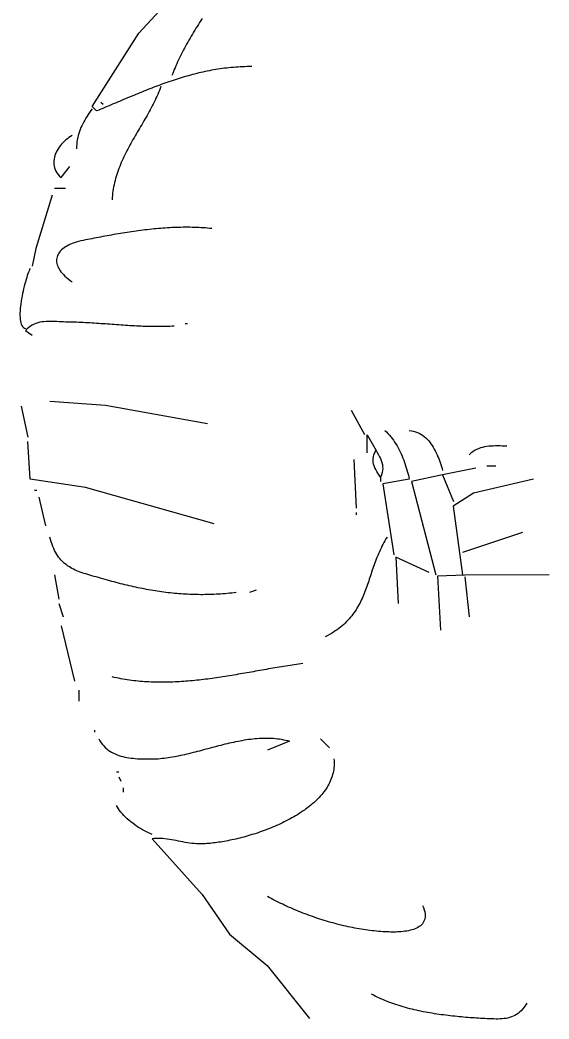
# Model space of a CAD drawing. Header units: millimetres. Extents: x 0 to 171, y 0 to 100.
# Drawn here: x 35.08 to 54.86, y 20.41 to 57.75 of the extents above; entities that cross this region are included whole.
import ezdxf

# ---------------------------------------------------------------- set-up
doc = ezdxf.new("R2010")
doc.units = ezdxf.units.MM
doc.layers.add('Gravur', color=7, linetype='CONTINUOUS')

msp = doc.modelspace()

# ---------------------------------------------------------------- linework, layer by layer
at = {"layer": 'Gravur'}
for points in [[(43.747, 56.011), (43.659, 56.011), (43.572, 56.009), (43.485, 56.007), (43.399, 56.004), (43.313, 56), (43.228, 55.995), (43.143, 55.989), (43.059, 55.982), (42.975, 55.975), (42.892, 55.966), (42.809, 55.957), (42.726, 55.947), (42.644, 55.937), (42.562, 55.925), (42.481, 55.913), (42.4, 55.9), (42.319, 55.887), (42.239, 55.872), (42.159, 55.857), (42.079, 55.841), (42, 55.825), (41.921, 55.808), (41.842, 55.79), (41.763, 55.772), (41.685, 55.753), (41.607, 55.733), (41.529, 55.713), (41.452, 55.693), (41.375, 55.671), (41.298, 55.649), (41.221, 55.627), (41.144, 55.604), (41.067, 55.581), (40.991, 55.557), (40.915, 55.533), (40.839, 55.508), (40.763, 55.483), (40.687, 55.457), (40.611, 55.431), (40.536, 55.404), (40.46, 55.377), (40.385, 55.35), (40.309, 55.322), (40.234, 55.294), (40.159, 55.266), (40.083, 55.237), (40.008, 55.208), (39.933, 55.178), (39.858, 55.149), (39.782, 55.119), (39.707, 55.089), (39.632, 55.058), (39.556, 55.028), (39.481, 54.997), (39.405, 54.965), (39.33, 54.934), (39.254, 54.903), (39.178, 54.871), (39.102, 54.839), (39.026, 54.807), (38.95, 54.775), (38.873, 54.743), (38.797, 54.711), (38.72, 54.678), (38.643, 54.646), (38.566, 54.613), (38.489, 54.581), (38.411, 54.548), (38.333, 54.515), (38.255, 54.483), (38.177, 54.45), (38.099, 54.417), (38.02, 54.385), (37.941, 54.352), (37.775, 54.518), (39.516, 57.255), (40.595, 58.417)], [(41.889, 57.806), (41.842, 57.733), (41.795, 57.66), (41.749, 57.587), (41.703, 57.514), (41.657, 57.441), (41.612, 57.368), (41.567, 57.294), (41.523, 57.221), (41.479, 57.147), (41.436, 57.074), (41.394, 57), (41.352, 56.926), (41.31, 56.853), (41.27, 56.779), (41.23, 56.705), (41.19, 56.631), (41.152, 56.558), (41.114, 56.484), (41.077, 56.41), (41.041, 56.337), (41.006, 56.263), (40.972, 56.19), (40.939, 56.117), (40.906, 56.043), (40.875, 55.97), (40.845, 55.897), (40.816, 55.824), (40.788, 55.752), (40.761, 55.679)], [(40.346, 55.265), (40.318, 55.19), (40.289, 55.117), (40.259, 55.043), (40.228, 54.97), (40.196, 54.898), (40.163, 54.825), (40.129, 54.753), (40.094, 54.682), (40.058, 54.61), (40.022, 54.539), (39.985, 54.468), (39.947, 54.398), (39.908, 54.327), (39.87, 54.257), (39.83, 54.187), (39.791, 54.117), (39.75, 54.047), (39.71, 53.977), (39.669, 53.907), (39.629, 53.837), (39.588, 53.768), (39.547, 53.698), (39.506, 53.629), (39.465, 53.559), (39.424, 53.489), (39.384, 53.419), (39.343, 53.35), (39.303, 53.28), (39.264, 53.21), (39.224, 53.139), (39.185, 53.069), (39.147, 52.998), (39.109, 52.928), (39.072, 52.857), (39.036, 52.785), (39, 52.714), (38.965, 52.642), (38.931, 52.57), (38.898, 52.498), (38.866, 52.425), (38.835, 52.352), (38.805, 52.278), (38.776, 52.204), (38.749, 52.13), (38.722, 52.055), (38.697, 51.98), (38.674, 51.904), (38.651, 51.828), (38.631, 51.752), (38.611, 51.674), (38.594, 51.596), (38.578, 51.518), (38.564, 51.439), (38.552, 51.359), (38.541, 51.279), (38.532, 51.198), (38.526, 51.116), (38.521, 51.034)], [(38.106, 54.684), (38.189, 54.601)], [(37.775, 54.435), (37.726, 54.364), (37.678, 54.293), (37.631, 54.223), (37.587, 54.153), (37.543, 54.083), (37.502, 54.013), (37.463, 53.943), (37.425, 53.873), (37.39, 53.802), (37.357, 53.731), (37.327, 53.658), (37.3, 53.585), (37.275, 53.51), (37.253, 53.434), (37.235, 53.357), (37.22, 53.278), (37.208, 53.197), (37.199, 53.114), (37.195, 53.029), (37.194, 52.942)], [(37.028, 53.44), (36.967, 53.401), (36.907, 53.36), (36.848, 53.315), (36.792, 53.268), (36.737, 53.218), (36.685, 53.166), (36.635, 53.112), (36.589, 53.055), (36.545, 52.997), (36.505, 52.938), (36.469, 52.876), (36.436, 52.814), (36.408, 52.751), (36.385, 52.686), (36.366, 52.622), (36.352, 52.556), (36.344, 52.491), (36.341, 52.425), (36.344, 52.36), (36.353, 52.294), (36.369, 52.23), (36.392, 52.166), (36.421, 52.103), (36.457, 52.041), (36.502, 51.98), (36.553, 51.921), (36.613, 51.864), (36.945, 52.278)], [(36.282, 51.2), (35.667, 49.209), (35.535, 48.546)], [(36.779, 51.449), (36.364, 51.449)], [(42.254, 49.956), (42.172, 49.964), (42.091, 49.972), (42.009, 49.978), (41.927, 49.984), (41.844, 49.989), (41.762, 49.993), (41.679, 49.997), (41.596, 50), (41.513, 50.002), (41.43, 50.003), (41.347, 50.004), (41.264, 50.004), (41.18, 50.003), (41.097, 50.002), (41.013, 50), (40.929, 49.997), (40.845, 49.994), (40.761, 49.99), (40.677, 49.986), (40.593, 49.981), (40.509, 49.976), (40.425, 49.97), (40.341, 49.963), (40.257, 49.956), (40.173, 49.948), (40.089, 49.94), (40.004, 49.932), (39.92, 49.923), (39.836, 49.913), (39.752, 49.904), (39.668, 49.893), (39.584, 49.883), (39.5, 49.872), (39.416, 49.86), (39.332, 49.849), (39.248, 49.837), (39.165, 49.824), (39.081, 49.812), (38.998, 49.799), (38.914, 49.785), (38.831, 49.772), (38.748, 49.758), (38.665, 49.744), (38.582, 49.73), (38.499, 49.715), (38.417, 49.701), (38.335, 49.686), (38.252, 49.671), (38.17, 49.656), (38.089, 49.64), (38.007, 49.625), (37.926, 49.61), (37.845, 49.594), (37.764, 49.578), (37.683, 49.563), (37.603, 49.547), (37.523, 49.531), (37.443, 49.515), (37.352, 49.496), (37.266, 49.474), (37.183, 49.45), (37.105, 49.425), (37.03, 49.397), (36.96, 49.368), (36.895, 49.337), (36.833, 49.304), (36.776, 49.27), (36.723, 49.234), (36.675, 49.197), (36.631, 49.158), (36.592, 49.118), (36.557, 49.076), (36.527, 49.034), (36.502, 48.99), (36.481, 48.945), (36.465, 48.899), (36.453, 48.852), (36.447, 48.804), (36.445, 48.755), (36.448, 48.705), (36.456, 48.655), (36.469, 48.604), (36.487, 48.553), (36.51, 48.501), (36.539, 48.448), (36.572, 48.395), (36.61, 48.342), (36.654, 48.288), (36.703, 48.235), (36.757, 48.181), (36.817, 48.127), (36.882, 48.073), (36.952, 48.019), (37.028, 47.965)], [(35.452, 48.463), (35.434, 48.424), (35.414, 48.377), (35.394, 48.323), (35.372, 48.263), (35.35, 48.197), (35.327, 48.126), (35.304, 48.049), (35.281, 47.969), (35.258, 47.885), (35.235, 47.798), (35.213, 47.708), (35.192, 47.616), (35.172, 47.523), (35.154, 47.429), (35.136, 47.335), (35.121, 47.241), (35.107, 47.147), (35.096, 47.055), (35.087, 46.965), (35.08, 46.878), (35.077, 46.793), (35.076, 46.712), (35.079, 46.635), (35.085, 46.563), (35.095, 46.497), (35.109, 46.436), (35.127, 46.381), (35.149, 46.333), (35.176, 46.293), (35.207, 46.261), (35.244, 46.237), (35.286, 46.223)], [(40.844, 46.306), (40.762, 46.302), (40.68, 46.298), (40.598, 46.295), (40.515, 46.293), (40.433, 46.291), (40.351, 46.29), (40.268, 46.29), (40.185, 46.29), (40.103, 46.29), (40.02, 46.291), (39.937, 46.293), (39.854, 46.295), (39.771, 46.298), (39.688, 46.301), (39.605, 46.304), (39.522, 46.308), (39.439, 46.312), (39.355, 46.316), (39.272, 46.321), (39.189, 46.326), (39.105, 46.331), (39.022, 46.336), (38.939, 46.342), (38.855, 46.347), (38.772, 46.353), (38.688, 46.359), (38.605, 46.365), (38.522, 46.371), (38.438, 46.377), (38.355, 46.383), (38.271, 46.389), (38.188, 46.395), (38.105, 46.401), (38.022, 46.406), (37.938, 46.412), (37.855, 46.417), (37.772, 46.423), (37.689, 46.428), (37.606, 46.432), (37.523, 46.437), (37.44, 46.441), (37.357, 46.445), (37.275, 46.449), (37.192, 46.452), (37.109, 46.455), (37.027, 46.457), (36.944, 46.459), (36.862, 46.46), (36.782, 46.462), (36.701, 46.466), (36.62, 46.47), (36.538, 46.474), (36.456, 46.479), (36.374, 46.483), (36.293, 46.485), (36.211, 46.486), (36.131, 46.486), (36.051, 46.482), (35.972, 46.476), (35.895, 46.466), (35.819, 46.452), (35.744, 46.433), (35.672, 46.41), (35.601, 46.381), (35.533, 46.347), (35.467, 46.306), (35.404, 46.258), (35.344, 46.203), (35.286, 46.14), (35.535, 45.974)], [(41.341, 46.389), (41.258, 46.389)], [(35.12, 43.32), (35.369, 42.159)], [(42.088, 42.656), (38.272, 43.346), (36.199, 43.486)], [(47.977, 42.242), (47.48, 43.154)], [(48.06, 41.578), (48.06, 42.242), (48.392, 41.661)], [(48.724, 42.407), (48.782, 42.354), (48.838, 42.298), (48.892, 42.239), (48.944, 42.177), (48.994, 42.113), (49.043, 42.046), (49.089, 41.978), (49.134, 41.907), (49.177, 41.835), (49.219, 41.761), (49.258, 41.685), (49.296, 41.609), (49.332, 41.531), (49.367, 41.452), (49.399, 41.373), (49.43, 41.293), (49.46, 41.213), (49.487, 41.133), (49.513, 41.053), (49.538, 40.973), (49.561, 40.893), (49.582, 40.814), (49.602, 40.736), (49.62, 40.659), (49.636, 40.583), (48.641, 40.417), (49.056, 37.762)], [(49.636, 42.407), (49.718, 42.398), (49.796, 42.383), (49.87, 42.363), (49.941, 42.337), (50.009, 42.306), (50.074, 42.27), (50.136, 42.23), (50.194, 42.186), (50.25, 42.138), (50.304, 42.087), (50.354, 42.031), (50.402, 41.973), (50.448, 41.912), (50.491, 41.849), (50.532, 41.783), (50.571, 41.715), (50.608, 41.646), (50.642, 41.575), (50.675, 41.503), (50.706, 41.429), (50.736, 41.356), (50.763, 41.282), (50.789, 41.207), (50.814, 41.133), (50.837, 41.059), (50.86, 40.986), (50.881, 40.914)], [(42.337, 38.924), (37.526, 40.279), (35.452, 40.583), (35.369, 41.993)], [(53.286, 41.827), (53.2, 41.827), (53.114, 41.828), (53.029, 41.829), (52.944, 41.83), (52.86, 41.83), (52.777, 41.828), (52.695, 41.824), (52.614, 41.817), (52.534, 41.808), (52.455, 41.795), (52.377, 41.777), (52.301, 41.755), (52.226, 41.728), (52.152, 41.695), (52.081, 41.656), (52.011, 41.61), (51.942, 41.556), (51.876, 41.495)], [(48.558, 40.665), (48.508, 40.739), (48.461, 40.811), (48.418, 40.88), (48.38, 40.948), (48.347, 41.016), (48.319, 41.083), (48.299, 41.15), (48.285, 41.217), (48.28, 41.286), (48.282, 41.356), (48.295, 41.428), (48.316, 41.503), (48.349, 41.58), (48.392, 41.661), (48.438, 41.581), (48.482, 41.504), (48.521, 41.429), (48.557, 41.356), (48.587, 41.283), (48.612, 41.211), (48.63, 41.139), (48.64, 41.066), (48.643, 40.991), (48.637, 40.915), (48.621, 40.835), (48.595, 40.752), (48.558, 40.665), (48.558, 40.5)], [(47.563, 41.329), (47.646, 39.504)], [(52.871, 41.08), (52.54, 41.08)], [(50.881, 40.748), (49.719, 40.5), (50.632, 37.016)], [(52.125, 40.997), (50.881, 40.748), (51.295, 39.753)], [(54.282, 40.583), (52.042, 40.061), (51.277, 39.578), (51.627, 37.016)], [(35.701, 40.168), (35.618, 40.168)], [(35.784, 39.919), (36.033, 38.841)], [(47.646, 39.338), (47.646, 39.255)], [(53.867, 38.592), (51.627, 37.845)], [(43.166, 36.352), (43.082, 36.342), (42.998, 36.332), (42.914, 36.323), (42.83, 36.315), (42.746, 36.308), (42.663, 36.301), (42.579, 36.295), (42.496, 36.29), (42.413, 36.285), (42.33, 36.281), (42.247, 36.278), (42.164, 36.275), (42.082, 36.273), (42, 36.272), (41.917, 36.271), (41.835, 36.271), (41.753, 36.272), (41.671, 36.273), (41.589, 36.275), (41.508, 36.278), (41.426, 36.281), (41.345, 36.285), (41.263, 36.289), (41.182, 36.294), (41.101, 36.3), (41.019, 36.306), (40.938, 36.313), (40.857, 36.321), (40.776, 36.329), (40.695, 36.337), (40.614, 36.346), (40.534, 36.356), (40.453, 36.366), (40.372, 36.377), (40.291, 36.389), (40.211, 36.401), (40.13, 36.413), (40.05, 36.426), (39.969, 36.44), (39.888, 36.454), (39.808, 36.469), (39.727, 36.484), (39.647, 36.499), (39.566, 36.515), (39.486, 36.532), (39.405, 36.549), (39.325, 36.567), (39.244, 36.585), (39.163, 36.603), (39.083, 36.623), (39.002, 36.642), (38.921, 36.662), (38.841, 36.682), (38.76, 36.703), (38.679, 36.725), (38.598, 36.746), (38.517, 36.769), (38.436, 36.791), (38.355, 36.814), (38.266, 36.84), (38.179, 36.864), (38.093, 36.888), (38.009, 36.911), (37.927, 36.933), (37.846, 36.955), (37.767, 36.977), (37.691, 36.999), (37.615, 37.021), (37.542, 37.044), (37.47, 37.067), (37.4, 37.09), (37.332, 37.114), (37.266, 37.139), (37.201, 37.166), (37.138, 37.193), (37.077, 37.222), (37.018, 37.252), (36.96, 37.285), (36.904, 37.319), (36.85, 37.355), (36.798, 37.393), (36.747, 37.433), (36.698, 37.476), (36.651, 37.522), (36.606, 37.57), (36.562, 37.622), (36.52, 37.676), (36.48, 37.734), (36.442, 37.795), (36.405, 37.86), (36.371, 37.928), (36.337, 38), (36.306, 38.077), (36.277, 38.157), (36.249, 38.242), (36.223, 38.332), (36.199, 38.426)], [(48.807, 38.426), (48.765, 38.357), (48.725, 38.288), (48.686, 38.218), (48.649, 38.149), (48.614, 38.08), (48.58, 38.01), (48.547, 37.941), (48.516, 37.871), (48.485, 37.802), (48.456, 37.733), (48.428, 37.664), (48.401, 37.594), (48.375, 37.525), (48.349, 37.456), (48.324, 37.388), (48.3, 37.319), (48.276, 37.251), (48.253, 37.182), (48.229, 37.114), (48.207, 37.046), (48.184, 36.979), (48.162, 36.912), (48.139, 36.845), (48.117, 36.778), (48.094, 36.712), (48.071, 36.646), (48.048, 36.58), (48.024, 36.515), (48, 36.45), (47.976, 36.385), (47.95, 36.321), (47.924, 36.258), (47.897, 36.194), (47.87, 36.132), (47.841, 36.07), (47.811, 36.008), (47.781, 35.947), (47.748, 35.887), (47.715, 35.827), (47.68, 35.767), (47.644, 35.709), (47.606, 35.651), (47.567, 35.593), (47.526, 35.537), (47.483, 35.481), (47.438, 35.425), (47.391, 35.371), (47.342, 35.317), (47.292, 35.264), (47.238, 35.211), (47.183, 35.16), (47.125, 35.109), (47.065, 35.059), (47.002, 35.01), (46.937, 34.962), (46.868, 34.915), (46.798, 34.869), (46.724, 34.823), (46.647, 34.779), (46.567, 34.736), (46.484, 34.693)], [(50.383, 37.099), (49.139, 37.679), (49.222, 35.937)], [(36.364, 37.016), (36.53, 36.103)], [(54.862, 37.016), (51.71, 37.004), (50.692, 36.965), (50.798, 34.942)], [(51.71, 36.933), (51.876, 35.44)], [(43.913, 36.435), (43.664, 36.352)], [(36.53, 35.937), (36.696, 35.44)], [(36.613, 35.108), (37.111, 33.034)], [(45.655, 33.698), (45.575, 33.687), (45.495, 33.676), (45.415, 33.664), (45.335, 33.652), (45.255, 33.64), (45.175, 33.628), (45.095, 33.615), (45.015, 33.602), (44.935, 33.589), (44.854, 33.576), (44.774, 33.563), (44.693, 33.549), (44.613, 33.535), (44.532, 33.522), (44.452, 33.508), (44.371, 33.494), (44.29, 33.479), (44.21, 33.465), (44.129, 33.451), (44.048, 33.436), (43.967, 33.422), (43.886, 33.408), (43.805, 33.393), (43.724, 33.379), (43.643, 33.365), (43.562, 33.35), (43.481, 33.336), (43.4, 33.322), (43.319, 33.308), (43.238, 33.294), (43.156, 33.28), (43.075, 33.266), (42.994, 33.253), (42.913, 33.24), (42.831, 33.226), (42.75, 33.213), (42.669, 33.201), (42.587, 33.188), (42.506, 33.176), (42.424, 33.164), (42.343, 33.152), (42.262, 33.141), (42.18, 33.13), (42.099, 33.119), (42.017, 33.108), (41.936, 33.098), (41.854, 33.089), (41.773, 33.079), (41.691, 33.07), (41.61, 33.062), (41.528, 33.054), (41.447, 33.046), (41.365, 33.039), (41.283, 33.032), (41.202, 33.026), (41.12, 33.02), (41.039, 33.015), (40.957, 33.011), (40.876, 33.007), (40.794, 33.003), (40.713, 33), (40.631, 32.998), (40.55, 32.996), (40.468, 32.995), (40.387, 32.995), (40.306, 32.995), (40.224, 32.996), (40.143, 32.998), (40.061, 33), (39.98, 33.003), (39.899, 33.007), (39.818, 33.012), (39.736, 33.017), (39.655, 33.023), (39.574, 33.03), (39.493, 33.038), (39.411, 33.046), (39.33, 33.056), (39.249, 33.066), (39.168, 33.077), (39.087, 33.089), (39.006, 33.102), (38.925, 33.116), (38.844, 33.131), (38.763, 33.147), (38.683, 33.164), (38.602, 33.181), (38.521, 33.2)], [(37.277, 32.702), (37.277, 32.288)], [(37.858, 31.209), (37.858, 31.126)], [(38.023, 30.877), (38.065, 30.805), (38.11, 30.737), (38.159, 30.674), (38.21, 30.615), (38.264, 30.561), (38.32, 30.51), (38.379, 30.464), (38.441, 30.422), (38.505, 30.383), (38.57, 30.348), (38.638, 30.316), (38.707, 30.287), (38.779, 30.262), (38.851, 30.239), (38.925, 30.219), (39, 30.201), (39.076, 30.186), (39.153, 30.173), (39.23, 30.163), (39.309, 30.154), (39.387, 30.146), (39.466, 30.141), (39.545, 30.136), (39.624, 30.133), (39.703, 30.131), (39.782, 30.13), (39.86, 30.13), (39.937, 30.131), (40.014, 30.131), (40.089, 30.133), (40.164, 30.136), (40.24, 30.141), (40.316, 30.146), (40.392, 30.154), (40.468, 30.162), (40.545, 30.171), (40.622, 30.182), (40.699, 30.194), (40.776, 30.207), (40.854, 30.22), (40.932, 30.235), (41.01, 30.251), (41.088, 30.267), (41.166, 30.284), (41.245, 30.301), (41.323, 30.32), (41.402, 30.339), (41.481, 30.358), (41.56, 30.378), (41.639, 30.398), (41.719, 30.418), (41.798, 30.439), (41.878, 30.46), (41.957, 30.481), (42.037, 30.503), (42.116, 30.524), (42.196, 30.545), (42.276, 30.567), (42.356, 30.588), (42.435, 30.609), (42.515, 30.629), (42.595, 30.65), (42.675, 30.67), (42.754, 30.69), (42.834, 30.709), (42.914, 30.728), (42.993, 30.746), (43.073, 30.763), (43.152, 30.78), (43.232, 30.796), (43.311, 30.812), (43.39, 30.826), (43.469, 30.84), (43.548, 30.852), (43.627, 30.864), (43.705, 30.875), (43.784, 30.884), (43.862, 30.892), (43.94, 30.899), (44.018, 30.905), (44.096, 30.909), (44.173, 30.912), (44.251, 30.913), (44.328, 30.913), (44.404, 30.911), (44.481, 30.908), (44.557, 30.903), (44.633, 30.896), (44.709, 30.888), (44.785, 30.877), (44.86, 30.865), (44.935, 30.85), (45.009, 30.834), (45.083, 30.815), (45.157, 30.795), (44.328, 30.463)], [(46.65, 30.546), (46.318, 30.877)], [(46.816, 30.131), (46.822, 30.063), (46.824, 29.996), (46.824, 29.929), (46.822, 29.864), (46.816, 29.799), (46.808, 29.734), (46.797, 29.67), (46.784, 29.607), (46.769, 29.545), (46.75, 29.483), (46.73, 29.423), (46.707, 29.362), (46.682, 29.303), (46.654, 29.244), (46.625, 29.186), (46.593, 29.128), (46.559, 29.072), (46.523, 29.016), (46.485, 28.96), (46.445, 28.906), (46.404, 28.852), (46.36, 28.799), (46.315, 28.746), (46.268, 28.694), (46.219, 28.643), (46.168, 28.593), (46.116, 28.544), (46.063, 28.495), (46.007, 28.447), (45.951, 28.399), (45.893, 28.353), (45.834, 28.307), (45.773, 28.262), (45.711, 28.217), (45.648, 28.173), (45.584, 28.13), (45.519, 28.088), (45.452, 28.047), (45.385, 28.006), (45.317, 27.966), (45.247, 27.927), (45.177, 27.888), (45.106, 27.85), (45.035, 27.813), (44.962, 27.777), (44.89, 27.742), (44.816, 27.707), (44.742, 27.673), (44.667, 27.64), (44.592, 27.607), (44.517, 27.576), (44.441, 27.545), (44.365, 27.515), (44.288, 27.485), (44.212, 27.457), (44.135, 27.429), (44.058, 27.402), (43.981, 27.375), (43.904, 27.35), (43.827, 27.325), (43.75, 27.301), (43.674, 27.278), (43.597, 27.256), (43.521, 27.234), (43.445, 27.213), (43.369, 27.193), (43.294, 27.174), (43.219, 27.156), (43.145, 27.138), (43.071, 27.121), (42.998, 27.105), (42.926, 27.09), (42.854, 27.075), (42.783, 27.062), (42.713, 27.049), (42.643, 27.037), (42.575, 27.026), (42.507, 27.015), (42.44, 27.006), (42.375, 26.997), (42.31, 26.989), (42.247, 26.982), (42.185, 26.976), (42.124, 26.97), (42.064, 26.965), (42.006, 26.961), (41.949, 26.958), (41.893, 26.956), (41.839, 26.955), (41.756, 26.955), (41.673, 26.959), (41.59, 26.965), (41.506, 26.974), (41.422, 26.986), (41.337, 26.999), (41.253, 27.013), (41.168, 27.028), (41.084, 27.045), (40.999, 27.061), (40.915, 27.077), (40.83, 27.093), (40.746, 27.108), (40.663, 27.122), (40.58, 27.135), (40.497, 27.145), (40.415, 27.153), (40.333, 27.158), (40.252, 27.16), (40.172, 27.159), (40.093, 27.154), (40.014, 27.145), (41.895, 25.068), (42.911, 23.582), (44.32, 22.409), (45.904, 20.426)], [(38.77, 29.633), (38.687, 29.633)], [(38.77, 29.467), (38.853, 29.301)], [(38.936, 29.053), (38.936, 28.887)], [(40.014, 27.311), (39.948, 27.339), (39.879, 27.37), (39.808, 27.405), (39.736, 27.443), (39.662, 27.484), (39.588, 27.527), (39.514, 27.573), (39.44, 27.622), (39.367, 27.673), (39.294, 27.725), (39.224, 27.78), (39.155, 27.836), (39.088, 27.894), (39.024, 27.953), (38.963, 28.013), (38.906, 28.075), (38.852, 28.137), (38.803, 28.199), (38.759, 28.262), (38.72, 28.326), (38.687, 28.389)], [(50.134, 24.656), (50.169, 24.573), (50.196, 24.494), (50.216, 24.419), (50.227, 24.349), (50.232, 24.283), (50.23, 24.222), (50.221, 24.164), (50.207, 24.111), (50.186, 24.061), (50.16, 24.015), (50.129, 23.972), (50.093, 23.933), (50.052, 23.897), (50.008, 23.864), (49.959, 23.834), (49.907, 23.807), (49.852, 23.783), (49.794, 23.761), (49.733, 23.742), (49.671, 23.725), (49.606, 23.711), (49.54, 23.698), (49.473, 23.688), (49.405, 23.679), (49.336, 23.672), (49.267, 23.667), (49.198, 23.663), (49.13, 23.661), (49.063, 23.66), (48.996, 23.659), (48.931, 23.66), (48.868, 23.662), (48.807, 23.664), (48.727, 23.668), (48.647, 23.673), (48.567, 23.678), (48.487, 23.685), (48.407, 23.692), (48.326, 23.7), (48.245, 23.709), (48.164, 23.719), (48.083, 23.73), (48.002, 23.741), (47.92, 23.753), (47.839, 23.766), (47.758, 23.78), (47.676, 23.794), (47.594, 23.809), (47.513, 23.825), (47.431, 23.842), (47.349, 23.859), (47.268, 23.877), (47.186, 23.896), (47.104, 23.915), (47.023, 23.935), (46.941, 23.956), (46.86, 23.977), (46.779, 23.999), (46.698, 24.022), (46.617, 24.045), (46.536, 24.069), (46.455, 24.094), (46.375, 24.119), (46.295, 24.144), (46.214, 24.171), (46.135, 24.197), (46.055, 24.225), (45.976, 24.253), (45.897, 24.281), (45.818, 24.31), (45.739, 24.34), (45.661, 24.37), (45.584, 24.401), (45.506, 24.432), (45.429, 24.463), (45.352, 24.495), (45.276, 24.528), (45.2, 24.561), (45.125, 24.594), (45.05, 24.628), (44.975, 24.662), (44.901, 24.697), (44.828, 24.732), (44.754, 24.767), (44.682, 24.803), (44.61, 24.839), (44.539, 24.876), (44.468, 24.913), (44.397, 24.95), (44.328, 24.988)], [(54.033, 21.007), (53.981, 20.924), (53.928, 20.849), (53.874, 20.782), (53.818, 20.721), (53.761, 20.667), (53.703, 20.62), (53.644, 20.578), (53.582, 20.542), (53.52, 20.511), (53.456, 20.485), (53.39, 20.464), (53.322, 20.447), (53.253, 20.433), (53.182, 20.423), (53.11, 20.416), (53.035, 20.411), (52.959, 20.409), (52.88, 20.409), (52.8, 20.411), (52.717, 20.414), (52.632, 20.417), (52.546, 20.421), (52.457, 20.426), (52.381, 20.43), (52.305, 20.434), (52.228, 20.438), (52.15, 20.443), (52.071, 20.448), (51.992, 20.453), (51.912, 20.459), (51.832, 20.465), (51.751, 20.471), (51.669, 20.478), (51.587, 20.485), (51.505, 20.493), (51.422, 20.501), (51.338, 20.51), (51.255, 20.519), (51.171, 20.528), (51.087, 20.538), (51.002, 20.549), (50.918, 20.56), (50.833, 20.571), (50.748, 20.583), (50.663, 20.596), (50.579, 20.609), (50.494, 20.623), (50.409, 20.637), (50.324, 20.652), (50.24, 20.668), (50.156, 20.684), (50.072, 20.701), (49.988, 20.719), (49.904, 20.737), (49.821, 20.756), (49.739, 20.775), (49.656, 20.796), (49.574, 20.817), (49.493, 20.839), (49.412, 20.861), (49.332, 20.885), (49.252, 20.909), (49.174, 20.934), (49.095, 20.96), (49.018, 20.986), (48.941, 21.014), (48.865, 21.042), (48.79, 21.071), (48.716, 21.102), (48.643, 21.133), (48.571, 21.165), (48.5, 21.197), (48.43, 21.231), (48.361, 21.266), (48.293, 21.302), (48.226, 21.338)]]:
    msp.add_lwpolyline(points, dxfattribs=at)

doc.saveas('drawing.dxf')
